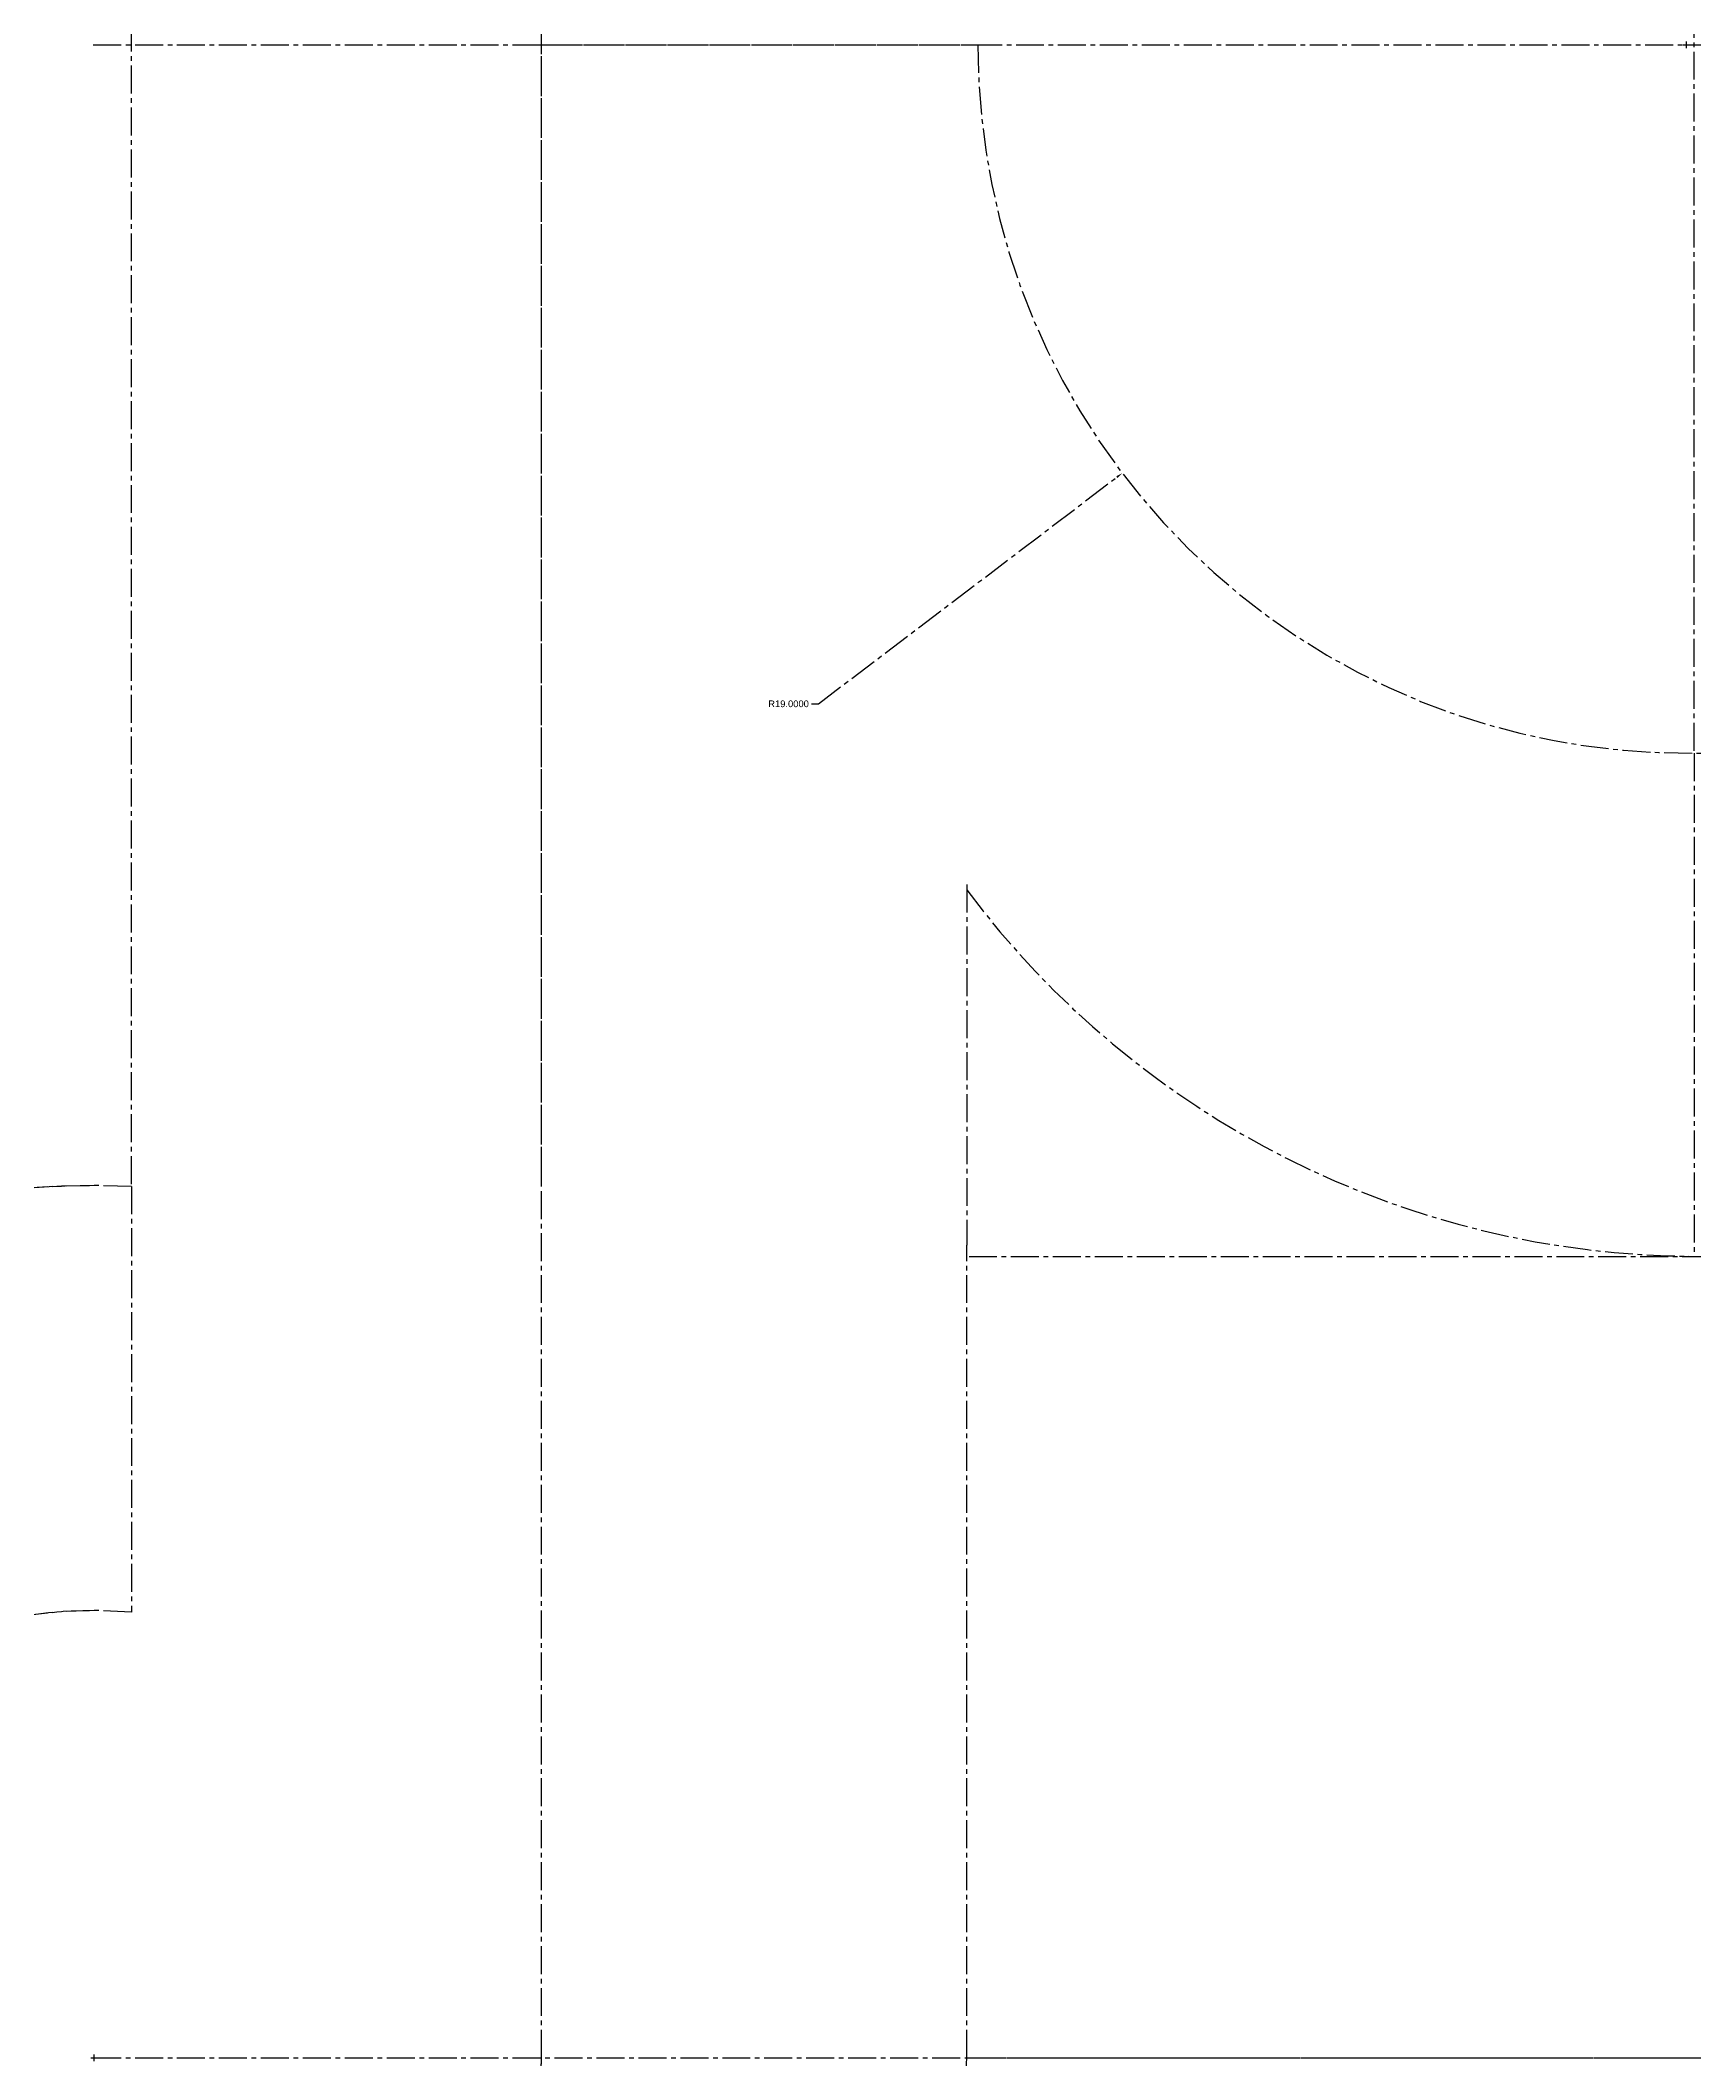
# Model space of a CAD drawing. Header units: inches. Extents: x 212 to 507, y 75 to 211.
# Drawn here: x 258.1 to 302.5, y 129.9 to 184.1 of the extents above; entities that cross this region are included whole.
import ezdxf

# ---------------------------------------------------------------- set-up
doc = ezdxf.new("R2010")
doc.units = ezdxf.units.IN
doc.header["$MEASUREMENT"] = 0
doc.linetypes.add('CENTER2', pattern=[1.125, 0.75, -0.125, 0.125, -0.125])
doc.layers.get('0').update_dxf_attribs({"linetype": 'CENTER2'})
doc.styles.get("Standard").update_dxf_attribs({"font": 'Arial.ttf'})
doc.dimstyles.get("Standard").update_dxf_attribs({"dimtxt": 0.18, "dimasz": 0.18, "dimexe": 0.18, "dimexo": 0.0625, "dimgap": 0.09, "dimtad": 0, "dimtih": 1, "dimtoh": 1, "dimdec": 4, "dimzin": 0, "dimdsep": 46, "dimtxsty": 'Standard', "dimcen": 0.09, "dimadec": 0, "dimazin": 0, "dimtfac": 1, "dimtdec": 4, "dimtofl": 0, "dimtmove": 0, "dimatfit": 3, "dimfxl": 1, "dimtolj": 1, "dimtzin": 0, "dimarcsym": 0})

# ---------------------------------------------------------------- blocks, each defined once
blk = doc.blocks.new('*D14')
at = {"color": 0, "lineweight": -2, "transparency": 16777216}
for p, q in [((228.514, 147.006), (228.694, 147.006)), ((228.694, 147.006), (248.899, 135.847)), ((259.561, 129.869), (259.561, 130.049)), ((259.471, 129.959), (259.651, 129.959))]:
    blk.add_line(p, q, dxfattribs=at)
at = {"color": 0, "transparency": 16777216}
blk.add_solid([(248.913, 135.874), (248.884, 135.821), (249.056, 135.76)], dxfattribs=at)
at = {"layer": 'Defpoints', "color": 0}
for p in [(249.056, 135.76), (270.065, 124.158)]:
    blk.add_point(p, dxfattribs=at)
at = {"color": 0, "transparency": 16777216, "insert": (227.883, 147.006), "char_height": 0.18, "attachment_point": 5}
blk.add_mtext('\\A1;∅24.0000', dxfattribs=at)
blk = doc.blocks.new('*D15')
at = {"color": 0, "lineweight": -2, "transparency": 16777216}
for p, q in [((260.561, 153.4), (260.561, 211.198)), ((260.741, 211.018), (265.536, 211.018)), ((271.381, 211.018), (266.585, 211.018)), ((271.561, 153.4), (271.561, 211.198))]:
    blk.add_line(p, q, dxfattribs=at)
at = {"color": 0, "transparency": 16777216}
for points in [[(260.741, 211.048), (260.741, 210.988), (260.561, 211.018)], [(271.381, 211.048), (271.381, 210.988), (271.561, 211.018)]]:
    blk.add_solid(points, dxfattribs=at)
at = {"layer": 'Defpoints', "color": 0}
for p in [(271.561, 211.018), (260.561, 153.338), (271.561, 153.338)]:
    blk.add_point(p, dxfattribs=at)
at = {"color": 0, "transparency": 16777216, "insert": (266.061, 211.018), "char_height": 0.18, "attachment_point": 5}
blk.add_mtext('\\A1;11.0000', dxfattribs=at)
blk = doc.blocks.new('*D16')
at = {"color": 0, "lineweight": -2, "transparency": 16777216}
for p, q in [((271.561, 184.021), (271.561, 211.198)), ((271.741, 211.018), (286.48, 211.018)), ((302.287, 211.018), (287.548, 211.018)), ((302.467, 165.023), (302.467, 211.198))]:
    blk.add_line(p, q, dxfattribs=at)
at = {"color": 0, "transparency": 16777216}
for points in [[(271.741, 211.048), (271.741, 210.988), (271.561, 211.018)], [(302.287, 211.048), (302.287, 210.988), (302.467, 211.018)]]:
    blk.add_solid(points, dxfattribs=at)
at = {"layer": 'Defpoints', "color": 0}
for p in [(302.467, 211.018), (271.561, 183.959), (302.467, 164.96)]:
    blk.add_point(p, dxfattribs=at)
at = {"color": 0, "transparency": 16777216, "insert": (287.014, 211.018), "char_height": 0.18, "attachment_point": 5}
blk.add_mtext('\\A1;30.9068', dxfattribs=at)
blk = doc.blocks.new('*D17')
at = {"color": 0, "lineweight": -2, "transparency": 16777216}
for p, q in [((302.53, 164.96), (337.676, 164.96)), ((337.496, 164.78), (337.496, 158.392)), ((337.496, 151.64), (337.496, 158.028)), ((302.53, 151.46), (337.676, 151.46))]:
    blk.add_line(p, q, dxfattribs=at)
at = {"color": 0, "transparency": 16777216}
for points in [[(337.466, 164.78), (337.526, 164.78), (337.496, 164.96)], [(337.466, 151.64), (337.526, 151.64), (337.496, 151.46)]]:
    blk.add_solid(points, dxfattribs=at)
at = {"layer": 'Defpoints', "color": 0}
for p in [(302.467, 164.96), (337.496, 164.96), (302.467, 151.46)]:
    blk.add_point(p, dxfattribs=at)
at = {"color": 0, "transparency": 16777216, "insert": (337.496, 158.21), "char_height": 0.18, "attachment_point": 5}
blk.add_mtext('\\A1;13.5000', dxfattribs=at)
blk = doc.blocks.new('*D18')
at = {"color": 0, "lineweight": -2, "transparency": 16777216}
for p, q in [((259.533, 183.959), (346.395, 183.959)), ((346.215, 183.779), (346.215, 157.141)), ((346.215, 130.139), (346.215, 156.777)), ((259.533, 129.959), (346.395, 129.959))]:
    blk.add_line(p, q, dxfattribs=at)
at = {"color": 0, "transparency": 16777216}
for points in [[(346.185, 183.779), (346.245, 183.779), (346.215, 183.959)], [(346.185, 130.139), (346.245, 130.139), (346.215, 129.959)]]:
    blk.add_solid(points, dxfattribs=at)
at = {"layer": 'Defpoints', "color": 0}
for p in [(259.471, 183.959), (346.215, 183.959), (259.471, 129.959)]:
    blk.add_point(p, dxfattribs=at)
at = {"color": 0, "transparency": 16777216, "insert": (346.215, 156.959), "char_height": 0.18, "attachment_point": 5}
blk.add_mtext('\\A1;54.0000', dxfattribs=at)
blk = doc.blocks.new('*D19')
at = {"color": 0, "lineweight": -2, "transparency": 16777216}
for p, q in [((283.023, 151.46), (337.676, 151.46)), ((337.496, 151.28), (337.496, 140.891)), ((337.496, 130.139), (337.496, 140.528)), ((283.023, 129.959), (337.676, 129.959))]:
    blk.add_line(p, q, dxfattribs=at)
at = {"color": 0, "transparency": 16777216}
for points in [[(337.466, 151.28), (337.526, 151.28), (337.496, 151.46)], [(337.466, 130.139), (337.526, 130.139), (337.496, 129.959)]]:
    blk.add_solid(points, dxfattribs=at)
at = {"layer": 'Defpoints', "color": 0}
for p in [(282.961, 151.46), (337.496, 151.46), (282.961, 129.959)]:
    blk.add_point(p, dxfattribs=at)
at = {"color": 0, "transparency": 16777216, "insert": (337.496, 140.71), "char_height": 0.18, "attachment_point": 5}
blk.add_mtext('\\A1;21.5011', dxfattribs=at)
blk = doc.blocks.new('*D20')
at = {"color": 0, "lineweight": -2, "transparency": 16777216}
for p, q in [((302.171, 183.959), (302.351, 183.959)), ((302.261, 183.869), (302.261, 184.049)), ((278.982, 166.28), (286.986, 172.359)), ((278.802, 166.28), (278.982, 166.28))]:
    blk.add_line(p, q, dxfattribs=at)
at = {"color": 0, "transparency": 16777216}
blk.add_solid([(286.968, 172.382), (287.005, 172.335), (287.13, 172.467)], dxfattribs=at)
at = {"layer": 'Defpoints', "color": 0}
for p in [(302.261, 183.959), (287.13, 172.467)]:
    blk.add_point(p, dxfattribs=at)
at = {"color": 0, "transparency": 16777216, "insert": (278.183, 166.28), "char_height": 0.18, "attachment_point": 5}
blk.add_mtext('\\A1;R19.0000', dxfattribs=at)

msp = doc.modelspace()

# ---------------------------------------------------------------- linework, layer by layer
for p, q in [((271.56061, 129.95898), (271.56061, 183.95898)), ((271.56061, 183.95898), (282.96061, 183.95898)), ((271.56061, 183.95898), (283.26061, 183.95898)), ((302.4674, 164.96011), (302.4674, 151.46011)), ((282.96061, 161.43579), (282.96061, 151.75898)), ((260.56061, 153.33761), (260.56061, 141.91724)), ((282.96061, 129.95898), (282.96061, 151.75898))]:
    msp.add_line(p, q)
for centre, radius, start, end in [((302.26061, 183.95898), 19, 180, 270.623593), ((302.5845, 175.95983), 24.5, 216.776694, 269.72615), ((259.56061, 129.95898), 23.4, 90, 0), ((259.56061, 129.95898), 23.4, 87.550717, 0), ((259.56061, 129.95898), 12, 90, 0), ((259.56061, 129.95898), 12, 85.219808, 0)]:
    msp.add_arc(centre, radius, start, end)

# ---------------------------------------------------------------- dimensions: what is measured, and where the dimension line sits
dim = msp.add_aligned_dim(p1=(260.56061, 153.33761), p2=(271.56061, 153.33761), distance=57.68072, dimstyle='Standard')
dim.commit()
dim.dimension.update_dxf_attribs({"geometry": '*D15', "text_midpoint": (266.06061, 211.01832)})
dim = msp.add_linear_dim(base=(302.4674, 211.01832), p1=(271.56061, 183.95898), p2=(302.4674, 164.96011), dimstyle='Standard')
dim.commit()
dim.dimension.update_dxf_attribs({"geometry": '*D16', "text_midpoint": (287.014, 211.01832)})
for base, p1, p2, picture, middle in [((346.21492, 183.95898), (259.47061, 129.95898), (259.47061, 183.95898), '*D18', (346.21492, 156.95898)), ((337.496, 164.96011), (302.4674, 151.46011), (302.4674, 164.96011), '*D17', (337.496, 158.21011)), ((337.496, 151.46011), (282.96061, 129.95898), (282.96061, 151.46011), '*D19', (337.496, 140.70955))]:
    dim = msp.add_linear_dim(base=base, p1=p1, p2=p2, angle=90, dimstyle='Standard')
    dim.commit()
    dim.dimension.update_dxf_attribs({"geometry": picture, "text_midpoint": middle})
dim = msp.add_radius_dim(center=(302.26061, 183.95898), mpoint=(287.12971, 172.46743), dimstyle='Standard')
dim.commit()
dim.dimension.update_dxf_attribs({"geometry": '*D20', "text_midpoint": (278.18303, 166.27975), "dimtype": 164})
dim = msp.add_diameter_dim_2p(p1=(270.06512, 124.15766), p2=(249.05611, 135.76031), dimstyle='Standard')
dim.commit()
dim.dimension.update_dxf_attribs({"geometry": '*D14', "text_midpoint": (227.88304, 147.00559), "dimtype": 163})

doc.saveas('drawing.dxf')
